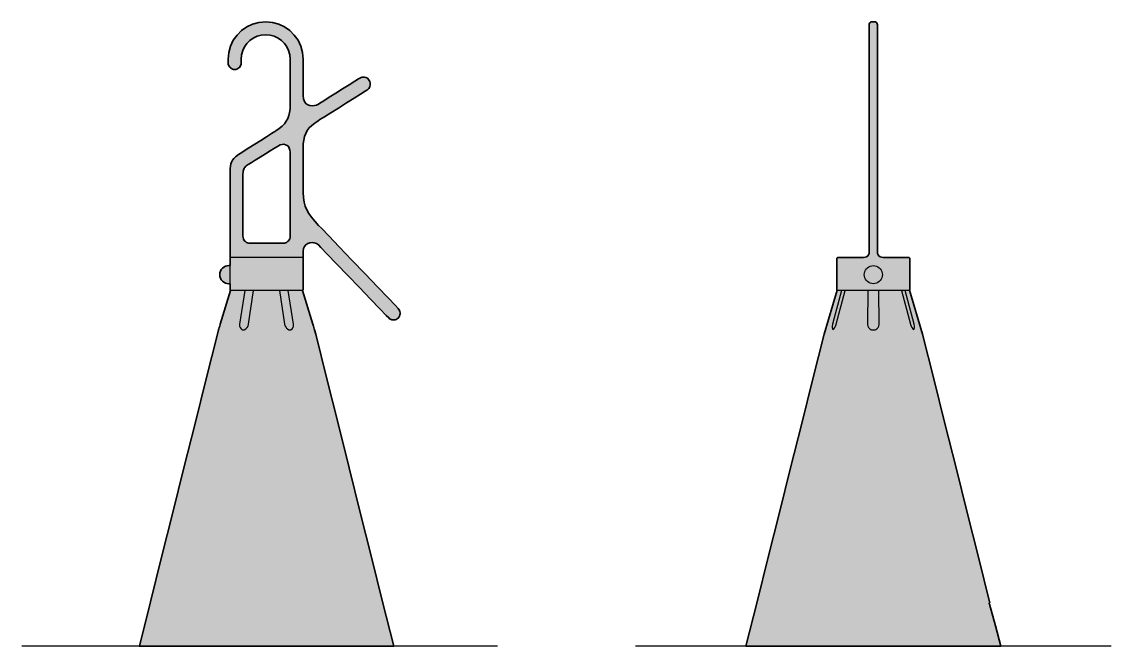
# Model space of a CAD drawing. Header units: millimetres. Extents: x 0 to 924, y -402 to 530.
# Drawn here: x 0 to 924, y 0 to 530 of the extents above; entities that cross this region are included whole.
import ezdxf

# ---------------------------------------------------------------- set-up
doc = ezdxf.new("R2010")
doc.units = ezdxf.units.MM
doc.layers.add('Blocks', color=7, linetype='Continuous')
doc.layers.add('Blocks$Fill', color=7, linetype='Continuous', true_color=0xffffff)
for name, color, linetype, lineweight, true_color in [('Blocks$Inner', 7, 'Continuous', 25, 0x007f00), ('Blocks$Outline', 7, 'Continuous', 35, 0xff3f3f), ('Groud', 7, 'Continuous', 25, 0x243775)]:
    doc.layers.add(name, color=color, linetype=linetype, lineweight=lineweight, true_color=true_color)

# ---------------------------------------------------------------- blocks, each defined once
blk = doc.blocks.new('Mayday Table Lamp Front')
at = {"layer": 'Blocks$Fill'}
blk.add_hatch(color=256, dxfattribs=at).paths.add_polyline_path([(202.49, 529.91), (201.69, 529.91), (200.89, 529.91), (199.92, 529.8), (199.16, 529.48), (198.62, 528.94), (198.3, 528.18), (198.19, 527.2), (198.19, 526.73), (198.19, 525.39), (198.19, 523.25), (198.19, 521.62), (198.19, 521.25), (198.19, 520.16), (198.19, 518.42), (198.19, 516.11), (198.19, 513.29), (198.19, 510.01), (198.19, 506.35), (198.19, 502.38), (198.19, 498.28), (198.19, 498.05), (198.19, 497.75), (198.19, 497.1), (198.19, 495.32), (198.19, 495.02), (198.19, 494.4), (198.19, 493.93), (198.19, 493.5), (198.19, 493.11), (198.19, 492.78), (198.19, 492.5), (198.19, 492.3), (198.19, 492.17), (198.19, 492.12), (198.19, 490.16), (198.19, 485.29), (198.19, 480.16), (198.19, 475.29), (198.19, 471.19), (198.19, 468.35), (198.19, 467.15), (198.19, 463.87), (198.19, 460.98), (198.19, 458.69), (198.19, 457.09), (198.19, 456.18), (198.19, 455.88), (198.19, 454.95), (198.19, 451.51), (198.19, 449.14), (198.19, 448.23), (198.19, 446.12), (198.19, 443.9), (198.19, 441.54), (198.19, 438.99), (198.19, 436.22), (198.19, 433.23), (198.19, 429.99), (198.19, 426.49), (198.19, 422.73), (198.19, 421.56), (198.19, 418.55), (198.19, 414.2), (198.19, 409.04), (198.19, 403.61), (198.19, 398.45), (198.19, 394.09), (198.19, 391.09), (198.19, 389.94), (198.19, 384.89), (198.19, 380.42), (198.19, 376.38), (198.19, 372.66), (198.19, 369.16), (198.19, 365.8), (198.19, 362.46), (198.19, 359), (198.19, 355.29), (198.19, 352.86), (198.19, 346.38), (198.19, 336.99), (198.19, 334.92), (198.05, 333.39), (197.63, 332.14), (196.94, 331.17), (195.97, 330.47), (194.72, 330.05), (193.26, 329.95), (192.81, 329.91), (190.08, 329.91), (187.98, 329.91), (185.21, 329.91), (183, 329.91), (181.26, 329.91), (179.09, 329.91), (177.63, 329.91), (175.94, 329.91), (174.8, 329.91), (173.64, 329.91), (172.87, 329.91), (172.26, 329.91), (172.03, 329.91), (171.89, 329.91), (171.37, 329.84), (170.99, 329.61), (170.76, 329.24), (170.69, 328.71), (170.69, 302.91), (170.75, 302.48), (170.91, 302.21), (159.92, 264.7), (150.46, 226.88), (93.68, 0), (94.31, 0), (195.84, 0), (309.7, 0), (305.37, 17.32), (300.2, 35.65), (299.94, 36.39), (300, 36.45), (300.4, 37.15), (300.24, 37.81), (243.46, 264.7), (232.47, 302.21), (232.63, 302.48), (232.69, 302.91), (232.69, 328.71), (232.61, 329.24), (232.39, 329.61), (232.01, 329.84), (231.49, 329.91), (231.35, 329.91), (231.12, 329.91), (230.51, 329.91), (229.74, 329.91), (228.58, 329.91), (227.44, 329.91), (225.75, 329.91), (224.29, 329.91), (222.12, 329.91), (220.38, 329.91), (218.17, 329.91), (215.4, 329.91), (213.3, 329.91), (210.57, 329.91), (210.12, 329.95), (208.66, 330.05), (207.41, 330.47), (206.44, 331.17), (205.75, 332.14), (205.33, 333.39), (205.19, 334.92), (205.19, 336.99), (205.19, 346.38), (205.19, 352.86), (205.19, 355.29), (205.19, 359), (205.19, 362.46), (205.19, 365.8), (205.19, 369.16), (205.19, 372.66), (205.19, 376.38), (205.19, 380.42), (205.19, 384.89), (205.19, 389.94), (205.19, 391.09), (205.19, 394.09), (205.19, 398.45), (205.19, 403.61), (205.19, 409.04), (205.19, 414.2), (205.19, 418.55), (205.19, 421.56), (205.19, 422.73), (205.19, 426.49), (205.19, 429.99), (205.19, 433.23), (205.19, 436.22), (205.19, 438.99), (205.19, 441.54), (205.19, 443.9), (205.19, 446.12), (205.19, 448.23), (205.19, 449.14), (205.19, 451.51), (205.19, 454.95), (205.19, 455.88), (205.19, 456.18), (205.19, 457.09), (205.19, 458.69), (205.19, 460.98), (205.19, 463.87), (205.19, 467.15), (205.19, 468.35), (205.19, 471.19), (205.19, 475.29), (205.19, 480.16), (205.19, 485.29), (205.19, 490.16), (205.19, 492.12), (205.19, 492.17), (205.19, 492.3), (205.19, 492.5), (205.19, 492.78), (205.19, 493.11), (205.19, 493.5), (205.19, 493.93), (205.19, 494.4), (205.19, 495.02), (205.19, 495.32), (205.19, 497.1), (205.19, 497.75), (205.19, 498.05), (205.19, 498.28), (205.19, 502.38), (205.19, 506.35), (205.19, 510.01), (205.19, 513.29), (205.19, 516.11), (205.19, 518.42), (205.19, 520.16), (205.19, 521.25), (205.19, 521.62), (205.19, 523.25), (205.19, 525.39), (205.19, 526.73), (205.19, 527.2), (205.08, 528.18), (204.76, 528.94), (204.22, 529.48), (203.46, 529.8)], flags=0)
at = {"layer": 'Blocks$Inner', "extrusion": (9.53954e-18, -0.001551, 0.999999)}
blk.add_lwpolyline([(205.19, 521.62), (205.19, 521.25), (205.19, 520.16), (205.19, 518.42), (205.19, 516.11), (205.19, 513.29), (205.19, 510.01), (205.19, 506.35), (205.19, 502.38), (205.19, 498.28), (205.19, 498.05), (205.19, 497.75), (205.19, 497.1), (205.19, 495.32), (205.19, 495.02), (205.19, 494.4), (205.19, 493.93), (205.19, 493.5), (205.19, 493.11), (205.19, 492.78), (205.19, 492.5), (205.19, 492.3), (205.19, 492.17), (205.19, 492.12), (205.19, 490.16), (205.19, 485.29), (205.19, 480.16), (205.19, 475.29), (205.19, 471.19), (205.19, 468.35), (205.19, 467.15), (205.19, 463.87), (205.19, 460.98), (205.19, 458.69), (205.19, 457.09), (205.19, 456.18), (205.19, 455.88), (205.19, 454.95), (205.19, 451.51), (205.19, 449.14), (205.19, 448.23), (205.19, 446.12), (205.19, 443.9), (205.19, 441.54), (205.19, 438.99), (205.19, 436.22), (205.19, 433.23), (205.19, 429.99), (205.19, 426.49), (205.19, 422.73), (205.19, 421.56), (205.19, 418.55), (205.19, 414.2), (205.19, 409.04), (205.19, 403.61), (205.19, 398.45), (205.19, 394.09), (205.19, 391.09), (205.19, 389.94), (205.19, 384.89), (205.19, 380.42), (205.19, 376.38), (205.19, 372.66), (205.19, 369.16), (205.19, 365.8), (205.19, 362.46), (205.19, 359), (205.19, 355.29), (205.19, 352.86), (205.19, 346.38), (205.19, 336.99), (205.19, 334.92), (205.33, 333.39), (205.75, 332.14), (206.44, 331.17), (207.41, 330.47), (208.66, 330.05), (210.12, 329.95), (210.57, 329.91), (213.3, 329.91), (215.4, 329.91), (218.17, 329.91), (220.38, 329.91), (222.12, 329.91), (224.29, 329.91), (225.75, 329.91), (227.44, 329.91), (228.58, 329.91), (229.74, 329.91), (230.51, 329.91), (231.12, 329.91), (231.35, 329.91), (231.49, 329.91), (232.01, 329.84), (232.39, 329.61), (232.61, 329.24), (232.69, 328.71), (232.69, 302.91), (232.63, 302.48), (232.44, 302.16), (232.13, 301.98), (231.69, 301.91), (231.55, 301.91), (231.3, 301.91), (230.7, 301.91), (229.85, 301.91), (228.76, 301.91), (227.44, 301.91), (225.91, 301.91), (224.18, 301.91), (222.25, 301.91), (220.16, 301.91), (217.9, 301.91), (215.49, 301.91), (212.95, 301.91), (210.28, 301.91), (207.5, 301.91), (190.43, 301.91), (187.89, 301.91), (185.48, 301.91), (183.22, 301.91), (181.13, 301.91), (179.2, 301.91), (177.47, 301.91), (175.94, 301.91), (174.62, 301.91), (173.53, 301.91), (172.68, 301.91), (172.08, 301.91), (171.83, 301.91), (171.69, 301.91), (171.25, 301.98), (170.94, 302.16), (170.75, 302.48), (170.69, 302.91), (170.69, 328.71), (170.76, 329.24), (170.99, 329.61), (171.37, 329.84), (171.89, 329.91), (172.03, 329.91), (172.26, 329.91), (172.87, 329.91), (173.64, 329.91), (174.8, 329.91), (175.94, 329.91), (177.63, 329.91), (179.09, 329.91), (181.26, 329.91), (183, 329.91), (185.21, 329.91), (187.98, 329.91), (190.08, 329.91), (192.81, 329.91), (193.26, 329.95), (194.72, 330.05), (195.97, 330.47), (196.94, 331.17), (197.63, 332.14), (198.05, 333.39), (198.19, 334.92), (198.19, 336.99), (198.19, 346.38), (198.19, 352.86), (198.19, 355.29), (198.19, 359), (198.19, 362.46), (198.19, 365.8), (198.19, 369.16), (198.19, 372.66), (198.19, 376.38), (198.19, 380.42), (198.19, 384.89), (198.19, 389.94), (198.19, 391.09), (198.19, 394.09), (198.19, 398.45), (198.19, 403.61), (198.19, 409.04), (198.19, 414.2), (198.19, 418.55), (198.19, 421.56), (198.19, 422.73), (198.19, 426.49), (198.19, 429.99), (198.19, 433.23), (198.19, 436.22), (198.19, 438.99), (198.19, 441.54), (198.19, 443.9), (198.19, 446.12), (198.19, 448.23), (198.19, 449.14), (198.19, 451.51), (198.19, 454.95), (198.19, 455.88), (198.19, 456.18), (198.19, 457.09), (198.19, 458.69), (198.19, 460.98), (198.19, 463.87), (198.19, 467.15), (198.19, 468.35), (198.19, 471.19), (198.19, 475.29), (198.19, 480.16), (198.19, 485.29), (198.19, 490.16), (198.19, 492.12), (198.19, 492.17), (198.19, 492.3), (198.19, 492.5), (198.19, 492.78), (198.19, 493.11), (198.19, 493.5), (198.19, 493.93), (198.19, 494.4), (198.19, 495.02), (198.19, 495.32), (198.19, 497.1), (198.19, 497.75), (198.19, 498.05), (198.19, 498.28), (198.19, 502.38), (198.19, 506.35), (198.19, 510.01), (198.19, 513.29), (198.19, 516.11), (198.19, 518.42), (198.19, 520.16), (198.19, 521.25), (198.19, 521.62), (198.19, 523.25), (198.19, 525.39), (198.19, 526.73), (198.19, 527.2), (198.3, 528.18), (198.62, 528.94), (199.16, 529.48), (199.92, 529.8), (200.89, 529.91), (201.69, 529.91), (202.49, 529.91), (203.46, 529.8), (204.22, 529.48), (204.76, 528.94), (205.08, 528.18), (205.19, 527.2), (205.19, 526.73), (205.19, 525.39), (205.19, 523.25)], close=True, dxfattribs=at)
at = {"layer": 'Blocks$Inner', "extrusion": (8.86058e-17, -0.001551, 0.999999)}
blk.add_lwpolyline([(209.31, 313.97), (208.96, 312.67), (208.39, 311.44), (207.62, 310.34), (206.66, 309.39), (205.56, 308.61), (204.34, 308.04), (203.03, 307.69), (201.69, 307.58), (200.35, 307.69), (199.04, 308.04), (197.82, 308.61), (196.72, 309.39), (195.76, 310.34), (194.99, 311.44), (194.42, 312.67), (194.07, 313.97), (193.95, 315.31), (194.07, 316.66), (194.42, 317.96), (194.99, 319.18), (195.76, 320.29), (196.72, 321.24), (197.82, 322.01), (199.04, 322.58), (200.35, 322.93), (201.69, 323.05), (203.03, 322.93), (204.34, 322.58), (205.56, 322.01), (206.66, 321.24), (207.62, 320.29), (208.39, 319.18), (208.96, 317.96), (209.31, 316.66), (209.43, 315.31)], close=True, dxfattribs=at)
at = {"layer": 'Blocks$Inner', "extrusion": (1.74146e-18, -0.001551, 0.999999)}
blk.add_lwpolyline([(232.47, 302.21), (243.46, 264.7), (252.92, 226.88), (262.38, 189.07), (271.85, 151.26), (281.31, 113.44), (290.77, 75.63), (300.24, 37.81), (300.4, 37.15), (300, 36.45), (299.94, 36.39), (300.2, 35.65), (305.37, 17.32), (309.7, 0), (309.07, 0), (307.17, 0), (304.05, 0), (299.72, 0), (294.24, 0), (287.68, 0), (280.1, 0), (271.61, 0), (262.3, 0), (252.28, 0), (241.67, 0), (230.59, 0), (219.16, 0), (207.54, 0), (195.84, 0), (184.22, 0), (172.79, 0), (161.71, 0), (151.1, 0), (141.08, 0), (131.77, 0), (123.28, 0), (115.7, 0), (109.14, 0), (103.66, 0), (99.33, 0), (96.21, 0), (94.31, 0), (93.68, 0), (103.14, 37.81), (112.61, 75.63), (122.07, 113.44), (131.53, 151.26), (141, 189.07), (150.46, 226.88), (159.92, 264.7), (170.91, 302.21)], dxfattribs=at)
at = {"layer": 'Blocks$Inner', "extrusion": (5.35121e-17, -0.001551, 0.999999)}
blk.add_lwpolyline([(174.6, 301.91), (167.14, 273.24), (166.91, 271.73), (166.89, 270.37), (167, 269.75), (167.12, 269.29), (167.48, 268.8), (168.14, 269.29), (169.01, 270.37), (169.7, 271.73), (170.09, 272.97), (170.18, 273.24), (177.71, 301.91)], dxfattribs=at)
at = {"layer": 'Blocks$Inner', "extrusion": (0, -0.001551, 0.999999)}
blk.add_lwpolyline([(196.89, 301.91), (196.64, 273.24), (196.89, 271.73), (197.61, 270.37), (198.72, 269.29), (199.61, 268.85), (200.13, 268.6), (201.69, 268.36), (203.25, 268.6), (203.89, 268.91), (204.66, 269.29), (205.77, 270.37), (206.49, 271.73), (206.74, 273.24), (206.49, 301.91)], dxfattribs=at)
at = {"layer": 'Blocks$Inner', "extrusion": (-7.13495e-17, -0.001551, 0.999999)}
blk.add_lwpolyline([(225.67, 301.91), (233.2, 273.24), (233.29, 272.97), (233.67, 271.73), (234.37, 270.37), (235.24, 269.29), (235.89, 268.8), (236.25, 269.29), (236.38, 269.75), (236.49, 270.37), (236.47, 271.73), (236.24, 273.24), (228.78, 301.91)], dxfattribs=at)
at = {"layer": 'Blocks$Outline'}
for points in [[(198.3, 528.18), (198.19, 527.2)], [(198.19, 527.2), (198.19, 526.73)], [(198.19, 526.73), (198.19, 525.39)], [(198.62, 528.94), (198.3, 528.18)], [(199.16, 529.48), (198.62, 528.94)], [(199.92, 529.8), (199.16, 529.48)], [(200.89, 529.91), (199.92, 529.8)], [(201.69, 529.91), (200.89, 529.91)], [(202.49, 529.91), (201.69, 529.91)], [(203.46, 529.8), (202.49, 529.91)], [(204.22, 529.48), (203.46, 529.8)], [(204.76, 528.94), (204.22, 529.48)], [(205.08, 528.18), (204.76, 528.94)], [(205.19, 527.2), (205.08, 528.18)], [(205.19, 526.73), (205.19, 527.2)], [(205.19, 525.39), (205.19, 526.73)], [(198.19, 525.39), (198.19, 523.25)], [(198.19, 523.25), (198.19, 521.62)], [(198.19, 521.62), (198.19, 521.25)], [(198.19, 521.25), (198.19, 520.16)], [(198.19, 520.16), (198.19, 518.42)], [(198.19, 518.42), (198.19, 516.11)], [(205.19, 523.25), (205.19, 525.39)], [(205.19, 521.62), (205.19, 523.25)], [(205.19, 521.25), (205.19, 521.62)], [(205.19, 520.16), (205.19, 521.25)], [(205.19, 518.42), (205.19, 520.16)], [(205.19, 516.11), (205.19, 518.42)], [(198.19, 516.11), (198.19, 513.29)], [(198.19, 513.29), (198.19, 510.01)], [(198.19, 510.01), (198.19, 506.35)], [(205.19, 513.29), (205.19, 516.11)], [(205.19, 510.01), (205.19, 513.29)], [(205.19, 506.35), (205.19, 510.01)], [(198.19, 506.35), (198.19, 502.38)], [(198.19, 502.38), (198.19, 498.28)], [(205.19, 502.38), (205.19, 506.35)], [(205.19, 498.28), (205.19, 502.38)], [(198.19, 498.28), (198.19, 498.05)], [(198.19, 498.05), (198.19, 497.75)], [(198.19, 497.75), (198.19, 497.1)], [(198.19, 497.1), (198.19, 495.32)], [(198.19, 495.32), (198.19, 495.02)], [(198.19, 495.02), (198.19, 494.4)], [(198.19, 494.4), (198.19, 493.93)], [(198.19, 493.93), (198.19, 493.5)], [(198.19, 493.5), (198.19, 493.11)], [(198.19, 493.11), (198.19, 492.78)], [(198.19, 492.78), (198.19, 492.5)], [(198.19, 492.5), (198.19, 492.3)], [(198.19, 492.3), (198.19, 492.17)], [(198.19, 492.17), (198.19, 492.12)], [(198.19, 492.12), (198.19, 490.16)], [(198.19, 490.16), (198.19, 485.29)], [(205.19, 498.05), (205.19, 498.28)], [(205.19, 497.75), (205.19, 498.05)], [(205.19, 497.1), (205.19, 497.75)], [(205.19, 495.32), (205.19, 497.1)], [(205.19, 495.02), (205.19, 495.32)], [(205.19, 494.4), (205.19, 495.02)], [(205.19, 493.93), (205.19, 494.4)], [(205.19, 493.5), (205.19, 493.93)], [(205.19, 493.11), (205.19, 493.5)], [(205.19, 492.78), (205.19, 493.11)], [(205.19, 492.5), (205.19, 492.78)], [(205.19, 492.3), (205.19, 492.5)], [(205.19, 492.17), (205.19, 492.3)], [(205.19, 492.12), (205.19, 492.17)], [(205.19, 490.16), (205.19, 492.12)], [(205.19, 485.29), (205.19, 490.16)], [(198.19, 485.29), (198.19, 480.16)], [(205.19, 480.16), (205.19, 485.29)], [(198.19, 480.16), (198.19, 475.29)], [(198.19, 475.29), (198.19, 471.19)], [(198.19, 471.19), (198.19, 468.35)], [(205.19, 475.29), (205.19, 480.16)], [(205.19, 471.19), (205.19, 475.29)], [(205.19, 468.35), (205.19, 471.19)], [(198.19, 468.35), (198.19, 467.15)], [(198.19, 467.15), (198.19, 463.87)], [(198.19, 463.87), (198.19, 460.98)], [(205.19, 467.15), (205.19, 468.35)], [(205.19, 463.87), (205.19, 467.15)], [(205.19, 460.98), (205.19, 463.87)], [(198.19, 460.98), (198.19, 458.69)], [(198.19, 458.69), (198.19, 457.09)], [(198.19, 457.09), (198.19, 456.18)], [(198.19, 456.18), (198.19, 455.88)], [(198.19, 455.88), (198.19, 454.95)], [(198.19, 454.95), (198.19, 451.51)], [(205.19, 458.69), (205.19, 460.98)], [(205.19, 457.09), (205.19, 458.69)], [(205.19, 456.18), (205.19, 457.09)], [(205.19, 455.88), (205.19, 456.18)], [(205.19, 454.95), (205.19, 455.88)], [(205.19, 451.51), (205.19, 454.95)], [(198.19, 451.51), (198.19, 449.14)], [(198.19, 449.14), (198.19, 448.23)], [(198.19, 448.23), (198.19, 446.12)], [(198.19, 446.12), (198.19, 443.9)], [(198.19, 443.9), (198.19, 441.54)], [(205.19, 449.14), (205.19, 451.51)], [(205.19, 448.23), (205.19, 449.14)], [(205.19, 446.12), (205.19, 448.23)], [(205.19, 443.9), (205.19, 446.12)], [(205.19, 441.54), (205.19, 443.9)], [(198.19, 441.54), (198.19, 438.99)], [(198.19, 438.99), (198.19, 436.22)], [(198.19, 436.22), (198.19, 433.23)], [(205.19, 438.99), (205.19, 441.54)], [(205.19, 436.22), (205.19, 438.99)], [(205.19, 433.23), (205.19, 436.22)], [(198.19, 433.23), (198.19, 429.99)], [(198.19, 429.99), (198.19, 426.49)], [(198.19, 426.49), (198.19, 422.73)], [(205.19, 429.99), (205.19, 433.23)], [(205.19, 426.49), (205.19, 429.99)], [(205.19, 422.73), (205.19, 426.49)], [(198.19, 422.73), (198.19, 421.56)], [(198.19, 421.56), (198.19, 418.55)], [(198.19, 418.55), (198.19, 414.2)], [(205.19, 421.56), (205.19, 422.73)], [(205.19, 418.55), (205.19, 421.56)], [(205.19, 414.2), (205.19, 418.55)], [(198.19, 414.2), (198.19, 409.04)], [(198.19, 409.04), (198.19, 403.61)], [(205.19, 409.04), (205.19, 414.2)], [(205.19, 403.61), (205.19, 409.04)], [(198.19, 403.61), (198.19, 398.45)], [(198.19, 398.45), (198.19, 394.09)], [(205.19, 398.45), (205.19, 403.61)], [(205.19, 394.09), (205.19, 398.45)], [(198.19, 394.09), (198.19, 391.09)], [(198.19, 391.09), (198.19, 389.94)], [(198.19, 389.94), (198.19, 384.89)], [(205.19, 391.09), (205.19, 394.09)], [(205.19, 389.94), (205.19, 391.09)], [(205.19, 384.89), (205.19, 389.94)], [(198.19, 384.89), (198.19, 380.42)], [(198.19, 380.42), (198.19, 376.38)], [(205.19, 380.42), (205.19, 384.89)], [(205.19, 376.38), (205.19, 380.42)], [(198.19, 376.38), (198.19, 372.66)], [(198.19, 372.66), (198.19, 369.16)], [(205.19, 372.66), (205.19, 376.38)], [(205.19, 369.16), (205.19, 372.66)], [(198.19, 369.16), (198.19, 365.8)], [(198.19, 365.8), (198.19, 362.46)], [(198.19, 362.46), (198.19, 359)], [(205.19, 365.8), (205.19, 369.16)], [(205.19, 362.46), (205.19, 365.8)], [(205.19, 359), (205.19, 362.46)], [(198.19, 359), (198.19, 355.29)], [(198.19, 355.29), (198.19, 352.86)], [(198.19, 352.86), (198.19, 346.38)], [(205.19, 355.29), (205.19, 359)], [(205.19, 352.86), (205.19, 355.29)], [(205.19, 346.38), (205.19, 352.86)], [(198.19, 346.38), (198.19, 336.99)], [(205.19, 336.99), (205.19, 346.38)], [(198.05, 333.39), (197.63, 332.14)], [(198.19, 334.92), (198.05, 333.39)], [(198.19, 336.99), (198.19, 334.92)], [(205.19, 334.92), (205.19, 336.99)], [(205.33, 333.39), (205.19, 334.92)], [(205.75, 332.14), (205.33, 333.39)], [(170.76, 329.24), (170.69, 328.71)], [(170.69, 328.71), (170.69, 302.91)], [(170.99, 329.61), (170.76, 329.24)], [(171.37, 329.84), (170.99, 329.61)], [(171.89, 329.91), (171.37, 329.84)], [(172.03, 329.91), (171.89, 329.91)], [(172.26, 329.91), (172.03, 329.91)], [(172.87, 329.91), (172.26, 329.91)], [(173.64, 329.91), (172.87, 329.91)], [(174.8, 329.91), (173.64, 329.91)], [(175.94, 329.91), (174.8, 329.91)], [(177.63, 329.91), (175.94, 329.91)], [(179.09, 329.91), (177.63, 329.91)], [(181.26, 329.91), (179.09, 329.91)], [(183, 329.91), (181.26, 329.91)], [(185.21, 329.91), (183, 329.91)], [(187.98, 329.91), (185.21, 329.91)], [(190.08, 329.91), (187.98, 329.91)], [(192.81, 329.91), (190.08, 329.91)], [(193.26, 329.95), (192.81, 329.91)], [(194.72, 330.05), (193.26, 329.95)], [(195.97, 330.47), (194.72, 330.05)], [(196.94, 331.17), (195.97, 330.47)], [(197.63, 332.14), (196.94, 331.17)], [(206.44, 331.17), (205.75, 332.14)], [(207.41, 330.47), (206.44, 331.17)], [(208.66, 330.05), (207.41, 330.47)], [(210.12, 329.95), (208.66, 330.05)], [(210.57, 329.91), (210.12, 329.95)], [(213.3, 329.91), (210.57, 329.91)], [(215.4, 329.91), (213.3, 329.91)], [(218.17, 329.91), (215.4, 329.91)], [(220.38, 329.91), (218.17, 329.91)], [(222.12, 329.91), (220.38, 329.91)], [(224.29, 329.91), (222.12, 329.91)], [(225.75, 329.91), (224.29, 329.91)], [(227.44, 329.91), (225.75, 329.91)], [(228.58, 329.91), (227.44, 329.91)], [(229.74, 329.91), (228.58, 329.91)], [(230.51, 329.91), (229.74, 329.91)], [(231.12, 329.91), (230.51, 329.91)], [(231.35, 329.91), (231.12, 329.91)], [(231.49, 329.91), (231.35, 329.91)], [(232.01, 329.84), (231.49, 329.91)], [(232.39, 329.61), (232.01, 329.84)], [(232.61, 329.24), (232.39, 329.61)], [(232.69, 328.71), (232.61, 329.24)], [(232.69, 302.91), (232.69, 328.71)], [(170.91, 302.21), (159.92, 264.7), (150.46, 226.88), (141, 189.07), (131.53, 151.26), (122.07, 113.44), (112.61, 75.63), (103.14, 37.81), (93.68, 0), (94.31, 0), (96.21, 0), (99.33, 0), (103.66, 0), (109.14, 0), (115.7, 0), (123.28, 0), (131.77, 0), (141.08, 0), (151.1, 0), (161.71, 0), (172.79, 0), (184.22, 0), (195.84, 0)], [(170.69, 302.91), (170.75, 302.48)], [(170.75, 302.48), (170.91, 302.21)], [(195.84, 0), (207.54, 0), (219.16, 0), (230.59, 0), (241.67, 0), (252.28, 0), (262.3, 0), (271.61, 0), (280.1, 0), (287.68, 0), (294.24, 0), (299.72, 0), (304.05, 0), (307.17, 0), (309.07, 0), (309.7, 0), (305.37, 17.32), (300.2, 35.65), (299.94, 36.39), (300, 36.45), (300.4, 37.15), (300.24, 37.81), (290.77, 75.63), (281.31, 113.44), (271.85, 151.26), (262.38, 189.07), (252.92, 226.88), (243.46, 264.7), (232.47, 302.21)], [(232.47, 302.21), (232.63, 302.48)], [(232.63, 302.48), (232.69, 302.91)]]:
    blk.add_lwpolyline(points, dxfattribs=at)
blk = doc.blocks.new('Mayday Table Lamp Side')
at = {"layer": 'Blocks$Fill'}
h = blk.add_hatch(color=256, dxfattribs=at)
h.paths.add_polyline_path([(212.5, 529.4), (206.79, 529.91), (201.07, 529.4), (195.69, 527.93), (190.75, 525.59), (186.32, 522.46), (182.49, 518.63), (179.36, 514.2), (177.02, 509.26), (175.55, 503.88), (175.04, 498.16), (175.04, 498.05), (175.04, 497.75), (175.04, 495.32), (175.04, 495.03), (175.04, 494.91), (175.12, 493.92), (175.38, 492.99), (175.79, 492.14), (176.33, 491.37), (176.99, 490.71), (177.76, 490.16), (178.61, 489.76), (179.55, 489.5), (180.54, 489.41), (181.53, 489.5), (182.46, 489.76), (183.31, 490.16), (184.08, 490.71), (184.74, 491.37), (185.29, 492.14), (185.69, 492.99), (185.95, 493.92), (186.04, 494.91), (186.04, 495.03), (186.04, 495.32), (186.04, 498.05), (186.04, 498.16), (186.37, 501.9), (187.33, 505.41), (188.86, 508.65), (190.91, 511.54), (193.41, 514.04), (196.3, 516.09), (199.54, 517.62), (203.05, 518.58), (206.79, 518.91), (210.52, 518.58), (214.03, 517.62), (217.27, 516.09), (220.16, 514.04), (222.66, 511.54), (224.71, 508.65), (226.24, 505.41), (227.2, 501.9), (227.54, 498.16), (227.54, 496.84), (227.54, 493.27), (227.54, 488.12), (227.54, 482.01), (227.54, 475.58), (227.54, 469.47), (227.54, 464.31), (227.54, 460.75), (227.54, 459.43), (227.42, 456.03), (227.06, 452.99), (226.43, 450.25), (225.5, 447.76), (224.25, 445.48), (222.65, 443.36), (220.68, 441.36), (218.31, 439.42), (215.51, 437.5), (214.45, 436.82), (211.61, 435.02), (207.5, 432.4), (202.63, 429.29), (197.51, 426.03), (192.64, 422.92), (188.53, 420.31), (185.69, 418.5), (184.63, 417.82), (182.75, 416.53), (181.15, 415.23), (179.82, 413.88), (178.75, 412.45), (177.9, 410.91), (177.28, 409.24), (176.85, 407.39), (176.61, 405.35), (176.54, 403.06), (176.54, 400.56), (176.54, 393.83), (176.54, 384.1), (176.54, 372.56), (176.54, 360.42), (176.54, 348.88), (176.54, 339.15), (176.54, 334.91), (176.54, 333.38), (176.54, 332.13), (176.54, 331.11), (176.54, 330.47), (176.54, 329.91), (176.54, 329.31), (176.54, 328.72), (176.54, 323.05), (175.6, 323.05), (174.09, 322.9), (172.64, 322.46), (171.3, 321.75), (170.13, 320.78), (169.16, 319.61), (168.45, 318.27), (168.01, 316.82), (167.86, 315.31), (168.01, 313.8), (168.45, 312.35), (169.16, 311.02), (170.13, 309.84), (171.3, 308.88), (172.64, 308.17), (174.09, 307.73), (175.6, 307.58), (176.54, 307.58), (176.54, 302.91), (176.6, 302.48), (176.79, 302.16), (177.07, 301.99), (167.87, 271.73), (167.45, 270.37), (167.06, 269.29), (166.88, 268.91), (166.8, 268.6), (99.68, 0), (100.94, 0), (314.12, 0), (315.38, 0), (305.93, 37.81), (248.18, 268.91), (248, 269.29), (247.61, 270.37), (247.19, 271.73), (246.78, 273.24), (237.99, 301.99), (238.29, 302.16), (238.47, 302.48), (238.54, 302.91), (238.53, 328.71), (238.53, 329.31), (238.53, 329.91), (238.54, 330.47), (238.54, 331.16), (238.54, 332.13), (238.54, 333.38), (238.54, 334.91), (238.54, 335.13), (238.54, 335.32), (238.83, 337.4), (239.65, 339.18), (240.9, 340.62), (242.46, 341.7), (244.24, 342.38), (246.13, 342.63), (248.02, 342.43), (249.83, 341.74), (251.44, 340.52), (253.48, 338.4), (258.97, 332.71), (266.9, 324.47), (276.32, 314.7), (286.22, 304.42), (295.63, 294.65), (303.57, 286.41), (309.05, 280.72), (311.1, 278.6), (311.86, 277.94), (312.71, 277.44), (313.62, 277.1), (314.57, 276.93), (315.53, 276.92), (316.47, 277.08), (317.39, 277.39), (318.25, 277.88), (319.02, 278.52), (319.69, 279.32), (320.19, 280.19), (320.53, 281.11), (320.71, 282.06), (320.72, 283.03), (320.57, 283.99), (320.25, 284.92), (319.76, 285.8), (319.12, 286.61), (316.8, 289.03), (310.61, 295.51), (301.64, 304.9), (291, 316.02), (279.81, 327.73), (269.18, 338.86), (260.21, 348.24), (254.01, 354.72), (251.7, 357.14), (248.34, 360.78), (245.59, 364.1), (243.38, 367.23), (241.67, 370.32), (240.39, 373.51), (239.5, 376.92), (238.93, 380.71), (238.62, 385.01), (238.54, 389.96), (238.54, 391.09), (238.54, 394.09), (238.54, 398.45), (238.54, 403.61), (238.54, 409.04), (238.54, 414.2), (238.54, 418.55), (238.54, 421.56), (238.54, 422.68), (238.66, 426.29), (239.05, 429.52), (239.72, 432.44), (240.72, 435.09), (242.06, 437.52), (243.77, 439.77), (245.88, 441.9), (248.42, 443.95), (251.41, 445.97), (252.82, 446.85), (256.59, 449.23), (262.06, 452.66), (268.54, 456.73), (275.36, 461.02), (281.85, 465.09), (287.31, 468.52), (291.09, 470.9), (292.5, 471.78), (293.38, 472.45), (294.12, 473.22), (294.7, 474.09), (295.12, 475.03), (295.37, 476.03), (295.45, 477.05), (295.36, 478.09), (295.09, 479.13), (294.63, 480.14), (294.04, 480.99), (293.31, 481.71), (292.48, 482.27), (291.57, 482.68), (290.6, 482.93), (289.6, 483.01), (288.6, 482.91), (287.62, 482.63), (286.69, 482.16), (285.48, 481.4), (282.25, 479.38), (277.58, 476.44), (272.04, 472.96), (266.21, 469.3), (260.66, 465.81), (255.99, 462.88), (252.76, 460.85), (251.56, 460.09), (249.89, 459.27), (248.05, 458.75), (246.12, 458.59), (244.22, 458.82), (242.44, 459.49), (240.88, 460.63), (239.65, 462.28), (238.83, 464.49), (238.54, 467.29), (238.54, 468.35), (238.54, 471.19), (238.54, 475.3), (238.54, 480.17), (238.54, 485.29), (238.54, 490.16), (238.54, 494.27), (238.54, 497.1), (238.54, 498.16), (238.03, 503.88), (236.55, 509.26), (234.21, 514.2), (231.08, 518.63), (227.26, 522.46), (222.83, 525.59), (217.88, 527.93)], flags=0)
h.paths.add_polyline_path([(227.54, 347.91), (227.44, 346.83), (227.16, 345.82), (226.72, 344.88), (226.13, 344.05), (225.4, 343.32), (224.57, 342.73), (223.63, 342.29), (222.62, 342.01), (221.54, 341.91), (220.58, 341.91), (218, 341.91), (214.28, 341.91), (209.86, 341.91), (205.21, 341.91), (200.79, 341.91), (197.07, 341.91), (194.5, 341.91), (193.54, 341.91), (192.46, 342.01), (191.44, 342.29), (190.5, 342.73), (189.67, 343.32), (188.94, 344.05), (188.35, 344.88), (187.91, 345.82), (187.63, 346.83), (187.54, 347.91), (187.54, 349.73), (187.54, 354.59), (187.54, 361.62), (187.54, 369.97), (187.54, 378.74), (187.54, 387.09), (187.54, 394.12), (187.54, 398.98), (187.54, 400.8), (187.57, 402.05), (187.68, 403.14), (187.86, 404.11), (188.13, 404.95), (188.5, 405.7), (188.97, 406.37), (189.55, 406.99), (190.24, 407.56), (191.06, 408.12), (191.97, 408.69), (194.41, 410.21), (197.94, 412.42), (202.12, 415.03), (206.53, 417.78), (210.71, 420.4), (214.24, 422.61), (216.68, 424.13), (217.59, 424.7), (219.19, 425.48), (220.77, 425.88), (222.29, 425.91), (223.7, 425.58), (224.96, 424.92), (226.02, 423.93), (226.83, 422.64), (227.35, 421.05), (227.54, 419.19), (227.54, 416.74), (227.54, 410.19), (227.54, 400.73), (227.54, 389.48), (227.54, 377.59), (227.54, 366.43), (227.54, 356.76), (227.54, 350.36)], flags=0)
at = {"layer": 'Blocks$Inner'}
blk.add_line((238.53, 329.91, 0.17), (176.54, 329.91, 0.17), dxfattribs=at)
for points in [[(320.72, 283.03), (320.71, 282.06), (320.53, 281.11), (320.19, 280.19), (319.69, 279.32), (319.02, 278.52), (318.25, 277.88), (317.39, 277.39), (316.47, 277.08), (315.53, 276.92), (314.57, 276.93), (313.62, 277.1), (312.71, 277.44), (311.86, 277.94), (311.1, 278.6), (309.05, 280.72), (303.57, 286.41), (295.63, 294.65), (286.22, 304.42), (276.32, 314.7), (266.9, 324.47), (258.97, 332.71), (253.48, 338.4), (251.44, 340.52), (249.83, 341.74), (248.02, 342.43), (246.13, 342.63), (244.24, 342.38), (242.46, 341.7), (240.9, 340.62), (239.65, 339.18), (238.83, 337.4), (238.54, 335.32), (238.54, 335.13), (238.54, 334.91), (238.54, 333.38), (238.54, 332.13), (238.54, 331.16), (238.54, 330.47), (238.53, 329.91), (238.53, 329.31), (238.53, 328.71), (238.54, 302.91), (238.47, 302.48), (238.29, 302.16), (237.97, 301.98), (237.53, 301.91), (237.49, 301.91), (237.43, 301.91), (237.39, 301.91), (237.21, 301.91), (236.98, 301.91), (236.29, 301.91), (235.36, 301.91), (234.19, 301.91), (232.8, 301.91), (231.2, 301.91), (229.4, 301.91), (227.42, 301.91), (225.27, 301.91), (222.96, 301.91), (220.5, 301.91), (217.92, 301.91), (215.22, 301.91), (212.4, 301.91), (210.5, 301.91), (207.54, 301.91), (204.58, 301.91), (201.71, 301.91), (198.94, 301.91), (196.28, 301.91), (193.73, 301.91), (191.33, 301.91), (189.07, 301.91), (186.97, 301.91), (185.05, 301.91), (183.31, 301.91), (181.78, 301.91), (180.46, 301.91), (179.37, 301.91), (178.78, 301.91), (178.17, 301.91), (177.92, 301.91), (177.76, 301.91), (177.68, 301.91), (177.54, 301.91), (177.1, 301.98), (176.79, 302.16), (176.6, 302.48), (176.54, 302.91), (176.54, 328.72), (176.54, 329.31), (176.54, 329.91), (176.54, 330.47), (176.54, 331.11), (176.54, 332.13), (176.54, 333.38), (176.54, 334.91), (176.54, 339.15), (176.54, 348.88), (176.54, 360.42), (176.54, 372.56), (176.54, 384.1), (176.54, 393.83), (176.54, 400.56), (176.54, 403.06), (176.61, 405.35), (176.85, 407.39), (177.28, 409.24), (177.9, 410.91), (178.75, 412.45), (179.82, 413.88), (181.15, 415.23), (182.75, 416.53), (184.63, 417.82), (185.69, 418.5), (188.53, 420.31), (192.64, 422.92), (197.51, 426.03), (202.63, 429.29), (207.5, 432.4), (211.61, 435.02), (214.45, 436.82), (215.51, 437.5), (218.31, 439.42), (220.68, 441.36), (222.65, 443.36), (224.25, 445.48), (225.5, 447.76), (226.43, 450.25), (227.06, 452.99), (227.42, 456.03), (227.54, 459.43), (227.54, 460.75), (227.54, 464.31), (227.54, 469.47), (227.54, 475.58), (227.54, 482.01), (227.54, 488.12), (227.54, 493.27), (227.54, 496.84), (227.54, 498.16), (227.2, 501.9), (226.24, 505.41), (224.71, 508.65), (222.66, 511.54), (220.16, 514.04), (217.27, 516.09), (214.03, 517.62), (210.52, 518.58), (206.79, 518.91), (203.05, 518.58), (199.54, 517.62), (196.3, 516.09), (193.41, 514.04), (190.91, 511.54), (188.86, 508.65), (187.33, 505.41), (186.37, 501.9), (186.04, 498.16), (186.04, 498.05), (186.04, 495.32), (186.04, 495.03), (186.04, 494.91), (185.95, 493.92), (185.69, 492.99), (185.29, 492.14), (184.74, 491.37), (184.08, 490.71), (183.31, 490.16), (182.46, 489.76), (181.53, 489.5), (180.54, 489.41), (179.55, 489.5), (178.61, 489.76), (177.76, 490.16), (176.99, 490.71), (176.33, 491.37), (175.79, 492.14), (175.38, 492.99), (175.12, 493.92), (175.04, 494.91), (175.04, 495.03), (175.04, 495.32), (175.04, 497.75), (175.04, 498.05), (175.04, 498.16), (175.55, 503.88), (177.02, 509.26), (179.36, 514.2), (182.49, 518.63), (186.32, 522.46), (190.75, 525.59), (195.69, 527.93), (201.07, 529.4), (206.79, 529.91), (212.5, 529.4), (217.88, 527.93), (222.83, 525.59), (227.26, 522.46), (231.08, 518.63), (234.21, 514.2), (236.55, 509.26), (238.03, 503.88), (238.54, 498.16), (238.54, 497.1), (238.54, 494.27), (238.54, 490.16), (238.54, 485.29), (238.54, 480.17), (238.54, 475.3), (238.54, 471.19), (238.54, 468.35), (238.54, 467.29), (238.83, 464.49), (239.65, 462.28), (240.88, 460.63), (242.44, 459.49), (244.22, 458.82), (246.12, 458.59), (248.05, 458.75), (249.89, 459.27), (251.56, 460.09), (252.76, 460.85), (255.99, 462.88), (260.66, 465.81), (266.21, 469.3), (272.04, 472.96), (277.58, 476.44), (282.25, 479.38), (285.48, 481.4), (286.69, 482.16), (287.62, 482.63), (288.6, 482.91), (289.6, 483.01), (290.6, 482.93), (291.57, 482.68), (292.48, 482.27), (293.31, 481.71), (294.04, 480.99), (294.63, 480.14), (295.09, 479.13), (295.36, 478.09), (295.45, 477.05), (295.37, 476.03), (295.12, 475.03), (294.7, 474.09), (294.12, 473.22), (293.38, 472.45), (292.5, 471.78), (291.09, 470.9), (287.31, 468.52), (281.85, 465.09), (275.36, 461.02), (268.54, 456.73), (262.06, 452.66), (256.59, 449.23), (252.82, 446.85), (251.41, 445.97), (248.42, 443.95), (245.88, 441.9), (243.77, 439.77), (242.06, 437.52), (240.72, 435.09), (239.72, 432.44), (239.05, 429.52), (238.66, 426.29), (238.54, 422.68), (238.54, 421.56), (238.54, 418.55), (238.54, 414.2), (238.54, 409.04), (238.54, 403.61), (238.54, 398.45), (238.54, 394.09), (238.54, 391.09), (238.54, 389.96), (238.62, 385.01), (238.93, 380.71), (239.5, 376.92), (240.39, 373.51), (241.67, 370.32), (243.38, 367.23), (245.59, 364.1), (248.34, 360.78), (251.7, 357.14), (254.01, 354.72), (260.21, 348.24), (269.18, 338.86), (279.81, 327.73), (291, 316.02), (301.64, 304.9), (310.61, 295.51), (316.8, 289.03), (319.12, 286.61), (319.76, 285.8), (320.25, 284.92), (320.57, 283.99)], [(227.54, 347.91), (227.54, 350.36), (227.54, 356.76), (227.54, 366.43), (227.54, 377.59), (227.54, 389.48), (227.54, 400.73), (227.54, 410.19), (227.54, 416.74), (227.54, 419.19), (227.35, 421.05), (226.83, 422.64), (226.02, 423.93), (224.96, 424.92), (223.7, 425.58), (222.29, 425.91), (220.77, 425.88), (219.19, 425.48), (217.59, 424.7), (216.68, 424.13), (214.24, 422.61), (210.71, 420.4), (206.53, 417.78), (202.12, 415.03), (197.94, 412.42), (194.41, 410.21), (191.97, 408.69), (191.06, 408.12), (190.24, 407.56), (189.55, 406.99), (188.97, 406.37), (188.5, 405.7), (188.13, 404.95), (187.86, 404.11), (187.68, 403.14), (187.57, 402.05), (187.54, 400.8), (187.54, 398.98), (187.54, 394.12), (187.54, 387.09), (187.54, 378.74), (187.54, 369.97), (187.54, 361.62), (187.54, 354.59), (187.54, 349.73), (187.54, 347.91), (187.63, 346.83), (187.91, 345.82), (188.35, 344.88), (188.94, 344.05), (189.67, 343.32), (190.5, 342.73), (191.44, 342.29), (192.46, 342.01), (193.54, 341.91), (194.5, 341.91), (197.07, 341.91), (200.79, 341.91), (205.21, 341.91), (209.86, 341.91), (214.28, 341.91), (218, 341.91), (220.58, 341.91), (221.54, 341.91), (222.62, 342.01), (223.63, 342.29), (224.57, 342.73), (225.4, 343.32), (226.13, 344.05), (226.72, 344.88), (227.16, 345.82), (227.44, 346.83)]]:
    blk.add_lwpolyline(points, close=True, dxfattribs=at)
for points in [[(176.54, 307.58), (175.6, 307.58), (174.09, 307.73), (172.64, 308.17), (171.3, 308.88), (170.13, 309.84), (169.16, 311.02), (168.45, 312.35), (168.01, 313.8), (167.86, 315.31), (168.01, 316.82), (168.45, 318.27), (169.16, 319.61), (170.13, 320.78), (171.3, 321.75), (172.64, 322.46), (174.09, 322.9), (175.6, 323.05), (176.54, 323.05)], [(237.99, 301.99), (246.78, 273.24), (247.19, 271.73), (247.61, 270.37), (248, 269.29), (248.18, 268.91), (248.26, 268.6), (249.23, 264.7), (258.68, 226.88), (268.13, 189.07), (277.58, 151.26), (287.03, 113.44), (296.48, 75.63), (305.93, 37.81), (315.38, 0), (314.12, 0), (311.6, 0), (307.87, 0), (302.96, 0), (296.93, 0), (289.85, 0), (281.81, 0), (272.89, 0), (263.21, 0), (252.88, 0), (242.02, 0), (230.75, 0), (219.21, 0), (207.53, 0), (195.85, 0), (184.31, 0), (173.04, 0), (162.18, 0), (151.84, 0), (142.16, 0), (133.25, 0), (125.21, 0), (118.13, 0), (112.1, 0), (107.19, 0), (103.46, 0), (100.94, 0), (99.68, 0), (109.13, 37.81), (118.58, 75.63), (128.03, 113.44), (137.48, 151.26), (146.93, 189.07), (156.38, 226.88), (165.82, 264.7), (166.8, 268.6), (166.88, 268.91), (167.06, 269.29), (167.45, 270.37), (167.87, 271.73), (168.27, 273.24), (177.07, 301.99)], [(189.12, 301.91), (184.65, 273.24), (184.67, 271.66), (185.08, 270.37), (185.88, 269.29), (186.96, 268.6), (187.66, 268.46), (187.7, 268.46), (188.53, 268.6), (189.86, 269.29), (190.54, 269.95), (191.01, 270.37), (191.85, 271.73), (192.27, 273.24), (196.46, 301.91)], [(218.6, 301.91), (222.78, 273.24), (223.21, 271.73), (224.05, 270.37), (224.51, 269.95), (225.2, 269.29), (226.53, 268.6), (227.35, 268.46), (227.4, 268.46), (228.1, 268.6), (229.18, 269.29), (229.98, 270.37), (230.38, 271.66), (230.41, 273.24), (225.94, 301.91)]]:
    blk.add_lwpolyline(points, dxfattribs=at)
at = {"layer": 'Blocks$Outline'}
for points in [[(195.69, 527.93), (190.75, 525.59)], [(201.07, 529.4), (195.69, 527.93)], [(206.79, 529.91), (201.07, 529.4)], [(212.5, 529.4), (206.79, 529.91)], [(217.88, 527.93), (212.5, 529.4)], [(222.83, 525.59), (217.88, 527.93)], [(182.49, 518.63), (179.36, 514.2)], [(186.32, 522.46), (182.49, 518.63)], [(190.75, 525.59), (186.32, 522.46)], [(196.3, 516.09), (199.54, 517.62)], [(199.54, 517.62), (203.05, 518.58)], [(203.05, 518.58), (206.79, 518.91)], [(206.79, 518.91), (210.52, 518.58)], [(210.52, 518.58), (214.03, 517.62)], [(214.03, 517.62), (217.27, 516.09)], [(227.26, 522.46), (222.83, 525.59)], [(231.08, 518.63), (227.26, 522.46)], [(234.21, 514.2), (231.08, 518.63)], [(177.02, 509.26), (175.55, 503.88)], [(179.36, 514.2), (177.02, 509.26)], [(187.33, 505.41), (188.86, 508.65)], [(188.86, 508.65), (190.91, 511.54)], [(190.91, 511.54), (193.41, 514.04)], [(193.41, 514.04), (196.3, 516.09)], [(217.27, 516.09), (220.16, 514.04)], [(220.16, 514.04), (222.66, 511.54)], [(222.66, 511.54), (224.71, 508.65)], [(224.71, 508.65), (226.24, 505.41)], [(236.55, 509.26), (234.21, 514.2)], [(238.03, 503.88), (236.55, 509.26)], [(175.55, 503.88), (175.04, 498.16)], [(186.04, 498.16), (186.37, 501.9)], [(186.37, 501.9), (187.33, 505.41)], [(226.24, 505.41), (227.2, 501.9)], [(227.2, 501.9), (227.54, 498.16)], [(238.54, 498.16), (238.03, 503.88)], [(175.04, 498.16), (175.04, 498.05)], [(175.04, 498.05), (175.04, 497.75)], [(175.04, 497.75), (175.04, 495.32)], [(175.04, 495.32), (175.04, 495.03)], [(175.04, 495.03), (175.04, 494.91)], [(175.04, 494.91), (175.12, 493.92)], [(175.12, 493.92), (175.38, 492.99)], [(175.38, 492.99), (175.79, 492.14)], [(175.79, 492.14), (176.33, 491.37)], [(176.33, 491.37), (176.99, 490.71)], [(176.99, 490.71), (177.76, 490.16)], [(177.76, 490.16), (178.61, 489.76)], [(178.61, 489.76), (179.55, 489.5)], [(181.53, 489.5), (182.46, 489.76)], [(182.46, 489.76), (183.31, 490.16)], [(183.31, 490.16), (184.08, 490.71)], [(184.08, 490.71), (184.74, 491.37)], [(184.74, 491.37), (185.29, 492.14)], [(185.29, 492.14), (185.69, 492.99)], [(185.69, 492.99), (185.95, 493.92)], [(185.95, 493.92), (186.04, 494.91)], [(186.04, 498.05), (186.04, 498.16)], [(186.04, 495.32), (186.04, 498.05)], [(186.04, 495.03), (186.04, 495.32)], [(186.04, 494.91), (186.04, 495.03)], [(227.54, 498.16), (227.54, 496.84)], [(227.54, 496.84), (227.54, 493.27)], [(227.54, 493.27), (227.54, 488.12)], [(238.54, 497.1), (238.54, 498.16)], [(238.54, 494.27), (238.54, 497.1)], [(238.54, 490.16), (238.54, 494.27)], [(238.54, 485.29), (238.54, 490.16)], [(179.55, 489.5), (180.54, 489.41)], [(180.54, 489.41), (181.53, 489.5)], [(227.54, 488.12), (227.54, 482.01)], [(227.54, 482.01), (227.54, 475.58)], [(238.54, 480.17), (238.54, 485.29)], [(285.48, 481.4), (282.25, 479.38)], [(286.69, 482.16), (285.48, 481.4)], [(287.62, 482.63), (286.69, 482.16)], [(288.6, 482.91), (287.62, 482.63)], [(289.6, 483.01), (288.6, 482.91)], [(290.6, 482.93), (289.6, 483.01)], [(291.57, 482.68), (290.6, 482.93)], [(292.48, 482.27), (291.57, 482.68)], [(293.31, 481.71), (292.48, 482.27)], [(294.04, 480.99), (293.31, 481.71)], [(294.63, 480.14), (294.04, 480.99)], [(227.54, 475.58), (227.54, 469.47)], [(238.54, 475.3), (238.54, 480.17)], [(238.54, 471.19), (238.54, 475.3)], [(238.54, 468.35), (238.54, 471.19)], [(272.04, 472.96), (266.21, 469.3)], [(277.58, 476.44), (272.04, 472.96)], [(282.25, 479.38), (277.58, 476.44)], [(291.09, 470.9), (292.5, 471.78)], [(292.5, 471.78), (293.38, 472.45)], [(293.38, 472.45), (294.12, 473.22)], [(294.12, 473.22), (294.7, 474.09)], [(295.09, 479.13), (294.63, 480.14)], [(294.7, 474.09), (295.12, 475.03)], [(295.36, 478.09), (295.09, 479.13)], [(295.12, 475.03), (295.37, 476.03)], [(295.45, 477.05), (295.36, 478.09)], [(295.37, 476.03), (295.45, 477.05)], [(227.54, 469.47), (227.54, 464.31)], [(227.54, 464.31), (227.54, 460.75)], [(238.54, 467.29), (238.54, 468.35)], [(238.83, 464.49), (238.54, 467.29)], [(239.65, 462.28), (238.83, 464.49)], [(240.88, 460.63), (239.65, 462.28)], [(255.99, 462.88), (252.76, 460.85)], [(260.66, 465.81), (255.99, 462.88)], [(266.21, 469.3), (260.66, 465.81)], [(275.36, 461.02), (281.85, 465.09)], [(281.85, 465.09), (287.31, 468.52)], [(287.31, 468.52), (291.09, 470.9)], [(227.06, 452.99), (226.43, 450.25)], [(227.42, 456.03), (227.06, 452.99)], [(227.54, 459.43), (227.42, 456.03)], [(227.54, 460.75), (227.54, 459.43)], [(242.44, 459.49), (240.88, 460.63)], [(244.22, 458.82), (242.44, 459.49)], [(246.12, 458.59), (244.22, 458.82)], [(248.05, 458.75), (246.12, 458.59)], [(249.89, 459.27), (248.05, 458.75)], [(251.56, 460.09), (249.89, 459.27)], [(252.76, 460.85), (251.56, 460.09)], [(256.59, 449.23), (262.06, 452.66)], [(262.06, 452.66), (268.54, 456.73)], [(268.54, 456.73), (275.36, 461.02)], [(224.25, 445.48), (222.65, 443.36)], [(225.5, 447.76), (224.25, 445.48)], [(226.43, 450.25), (225.5, 447.76)], [(245.88, 441.9), (248.42, 443.95)], [(248.42, 443.95), (251.41, 445.97)], [(251.41, 445.97), (252.82, 446.85)], [(252.82, 446.85), (256.59, 449.23)], [(211.61, 435.02), (207.5, 432.4)], [(214.45, 436.82), (211.61, 435.02)], [(215.51, 437.5), (214.45, 436.82)], [(218.31, 439.42), (215.51, 437.5)], [(220.68, 441.36), (218.31, 439.42)], [(222.65, 443.36), (220.68, 441.36)], [(239.72, 432.44), (240.72, 435.09)], [(240.72, 435.09), (242.06, 437.52)], [(242.06, 437.52), (243.77, 439.77)], [(243.77, 439.77), (245.88, 441.9)], [(197.51, 426.03), (192.64, 422.92)], [(202.63, 429.29), (197.51, 426.03)], [(207.5, 432.4), (202.63, 429.29)], [(238.54, 422.68), (238.66, 426.29)], [(238.66, 426.29), (239.05, 429.52)], [(239.05, 429.52), (239.72, 432.44)], [(182.75, 416.53), (181.15, 415.23)], [(184.63, 417.82), (182.75, 416.53)], [(185.69, 418.5), (184.63, 417.82)], [(188.53, 420.31), (185.69, 418.5)], [(192.64, 422.92), (188.53, 420.31)], [(238.54, 421.56), (238.54, 422.68)], [(238.54, 418.55), (238.54, 421.56)], [(238.54, 414.2), (238.54, 418.55)], [(176.85, 407.39), (176.61, 405.35)], [(177.28, 409.24), (176.85, 407.39)], [(177.9, 410.91), (177.28, 409.24)], [(178.75, 412.45), (177.9, 410.91)], [(179.82, 413.88), (178.75, 412.45)], [(181.15, 415.23), (179.82, 413.88)], [(238.54, 409.04), (238.54, 414.2)], [(238.54, 403.61), (238.54, 409.04)], [(176.61, 405.35), (176.54, 403.06)], [(176.54, 403.06), (176.54, 400.56)], [(176.54, 400.56), (176.54, 393.83)], [(238.54, 398.45), (238.54, 403.61)], [(238.54, 394.09), (238.54, 398.45)], [(176.54, 393.83), (176.54, 384.1)], [(238.54, 391.09), (238.54, 394.09)], [(238.54, 389.96), (238.54, 391.09)], [(238.62, 385.01), (238.54, 389.96)], [(176.54, 384.1), (176.54, 372.56)], [(238.93, 380.71), (238.62, 385.01)], [(239.5, 376.92), (238.93, 380.71)], [(176.54, 372.56), (176.54, 360.42)], [(240.39, 373.51), (239.5, 376.92)], [(241.67, 370.32), (240.39, 373.51)], [(243.38, 367.23), (241.67, 370.32)], [(176.54, 360.42), (176.54, 348.88)], [(245.59, 364.1), (243.38, 367.23)], [(248.34, 360.78), (245.59, 364.1)], [(251.7, 357.14), (248.34, 360.78)], [(254.01, 354.72), (251.7, 357.14)], [(260.21, 348.24), (254.01, 354.72)], [(176.54, 348.88), (176.54, 339.15)], [(242.46, 341.7), (244.24, 342.38)], [(244.24, 342.38), (246.13, 342.63)], [(246.13, 342.63), (248.02, 342.43)], [(248.02, 342.43), (249.83, 341.74)], [(269.18, 338.86), (260.21, 348.24)], [(176.54, 339.15), (176.54, 334.91)], [(176.54, 334.91), (176.54, 333.38)], [(176.54, 333.38), (176.54, 332.13)], [(238.54, 335.32), (238.83, 337.4)], [(238.54, 335.13), (238.54, 335.32)], [(238.54, 334.91), (238.54, 335.13)], [(238.54, 333.38), (238.54, 334.91)], [(238.54, 332.13), (238.54, 333.38)], [(238.83, 337.4), (239.65, 339.18)], [(239.65, 339.18), (240.9, 340.62)], [(240.9, 340.62), (242.46, 341.7)], [(249.83, 341.74), (251.44, 340.52)], [(251.44, 340.52), (253.48, 338.4)], [(253.48, 338.4), (258.97, 332.71)], [(258.97, 332.71), (266.9, 324.47)], [(279.81, 327.73), (269.18, 338.86)], [(176.54, 332.13), (176.54, 331.11)], [(176.54, 331.11), (176.54, 330.47)], [(176.54, 330.47), (176.54, 329.91)], [(176.54, 329.91), (176.54, 329.31)], [(176.54, 329.31), (176.54, 328.72)], [(176.54, 328.72), (176.54, 323.05)], [(238.53, 329.91), (238.54, 330.47)], [(238.53, 329.31), (238.53, 329.91)], [(238.53, 328.71), (238.53, 329.31)], [(238.54, 302.91), (238.53, 328.71)], [(238.54, 331.16), (238.54, 332.13)], [(238.54, 330.47), (238.54, 331.16)], [(266.9, 324.47), (276.32, 314.7)], [(291, 316.02), (279.81, 327.73)], [(176.54, 323.05), (175.6, 323.05), (174.09, 322.9), (172.64, 322.46), (171.3, 321.75), (170.13, 320.78), (169.16, 319.61), (168.45, 318.27), (168.01, 316.82), (167.86, 315.31), (168.01, 313.8), (168.45, 312.35), (169.16, 311.02), (170.13, 309.84), (171.3, 308.88), (172.64, 308.17), (174.09, 307.73), (175.6, 307.58), (176.54, 307.58)], [(276.32, 314.7), (286.22, 304.42)], [(301.64, 304.9), (291, 316.02)], [(176.54, 307.58), (176.54, 302.91)], [(310.61, 295.51), (301.64, 304.9)], [(177.07, 301.99), (168.27, 273.24), (167.87, 271.73), (167.45, 270.37), (167.06, 269.29), (166.88, 268.91), (166.8, 268.6), (165.82, 264.7), (156.38, 226.88), (146.93, 189.07), (137.48, 151.26), (128.03, 113.44), (118.58, 75.63), (109.13, 37.81), (99.68, 0), (100.94, 0), (103.46, 0), (107.19, 0), (112.1, 0), (118.13, 0), (125.21, 0), (133.25, 0), (142.16, 0), (151.84, 0), (162.18, 0), (173.04, 0), (184.31, 0), (195.85, 0), (207.53, 0), (219.21, 0), (230.75, 0), (242.02, 0), (252.88, 0), (263.21, 0), (272.89, 0), (281.81, 0), (289.85, 0), (296.93, 0), (302.96, 0), (307.87, 0), (311.6, 0), (314.12, 0)], [(176.54, 302.91), (176.6, 302.48)], [(176.6, 302.48), (176.79, 302.16)], [(176.79, 302.16), (177.07, 301.99)], [(237.99, 301.99), (238.29, 302.16)], [(314.12, 0), (315.38, 0), (305.93, 37.81), (296.48, 75.63), (287.03, 113.44), (277.58, 151.26), (268.13, 189.07), (258.68, 226.88), (249.23, 264.7), (248.26, 268.6), (248.18, 268.91), (248, 269.29), (247.61, 270.37), (247.19, 271.73), (246.78, 273.24), (237.99, 301.99)], [(238.29, 302.16), (238.47, 302.48)], [(238.47, 302.48), (238.54, 302.91)], [(286.22, 304.42), (295.63, 294.65)], [(295.63, 294.65), (303.57, 286.41)], [(303.57, 286.41), (309.05, 280.72)], [(316.8, 289.03), (310.61, 295.51)], [(319.12, 286.61), (316.8, 289.03)], [(319.76, 285.8), (319.12, 286.61)], [(309.05, 280.72), (311.1, 278.6)], [(311.1, 278.6), (311.86, 277.94)], [(311.86, 277.94), (312.71, 277.44)], [(312.71, 277.44), (313.62, 277.1)], [(316.47, 277.08), (317.39, 277.39)], [(317.39, 277.39), (318.25, 277.88)], [(318.25, 277.88), (319.02, 278.52)], [(319.02, 278.52), (319.69, 279.32)], [(319.69, 279.32), (320.19, 280.19)], [(320.25, 284.92), (319.76, 285.8)], [(320.19, 280.19), (320.53, 281.11)], [(320.57, 283.99), (320.25, 284.92)], [(320.53, 281.11), (320.71, 282.06)], [(320.72, 283.03), (320.57, 283.99)], [(320.71, 282.06), (320.72, 283.03)], [(313.62, 277.1), (314.57, 276.93)], [(314.57, 276.93), (315.53, 276.92)], [(315.53, 276.92), (316.47, 277.08)]]:
    blk.add_lwpolyline(points, dxfattribs=at)
blk.add_lwpolyline([(227.54, 347.91), (227.44, 346.83), (227.16, 345.82), (226.72, 344.88), (226.13, 344.05), (225.4, 343.32), (224.57, 342.73), (223.63, 342.29), (222.62, 342.01), (221.54, 341.91), (220.58, 341.91), (218, 341.91), (214.28, 341.91), (209.86, 341.91), (205.21, 341.91), (200.79, 341.91), (197.07, 341.91), (194.5, 341.91), (193.54, 341.91), (192.46, 342.01), (191.44, 342.29), (190.5, 342.73), (189.67, 343.32), (188.94, 344.05), (188.35, 344.88), (187.91, 345.82), (187.63, 346.83), (187.54, 347.91), (187.54, 349.73), (187.54, 354.59), (187.54, 361.62), (187.54, 369.97), (187.54, 378.74), (187.54, 387.09), (187.54, 394.12), (187.54, 398.98), (187.54, 400.8), (187.57, 402.05), (187.68, 403.14), (187.86, 404.11), (188.13, 404.95), (188.5, 405.7), (188.97, 406.37), (189.55, 406.99), (190.24, 407.56), (191.06, 408.12), (191.97, 408.69), (194.41, 410.21), (197.94, 412.42), (202.12, 415.03), (206.53, 417.78), (210.71, 420.4), (214.24, 422.61), (216.68, 424.13), (217.59, 424.7), (219.19, 425.48), (220.77, 425.88), (222.29, 425.91), (223.7, 425.58), (224.96, 424.92), (226.02, 423.93), (226.83, 422.64), (227.35, 421.05), (227.54, 419.19), (227.54, 416.74), (227.54, 410.19), (227.54, 400.73), (227.54, 389.48), (227.54, 377.59), (227.54, 366.43), (227.54, 356.76), (227.54, 350.36)], close=True, dxfattribs=at)

msp = doc.modelspace()

# ---------------------------------------------------------------- linework, layer by layer
at = {"layer": 'Groud'}
for points in [[(403.38, 0), (0, 0)], [(923.68, 0), (520.3, 0)]]:
    msp.add_lwpolyline(points, dxfattribs=at)

# ---------------------------------------------------------------- block references
at = {"layer": 'Blocks'}
for name, p in [('Mayday Table Lamp Side', (0, 0)), ('Mayday Table Lamp Front', (520.3, 0))]:
    msp.add_blockref(name, p, dxfattribs=at)

doc.saveas('drawing.dxf')
